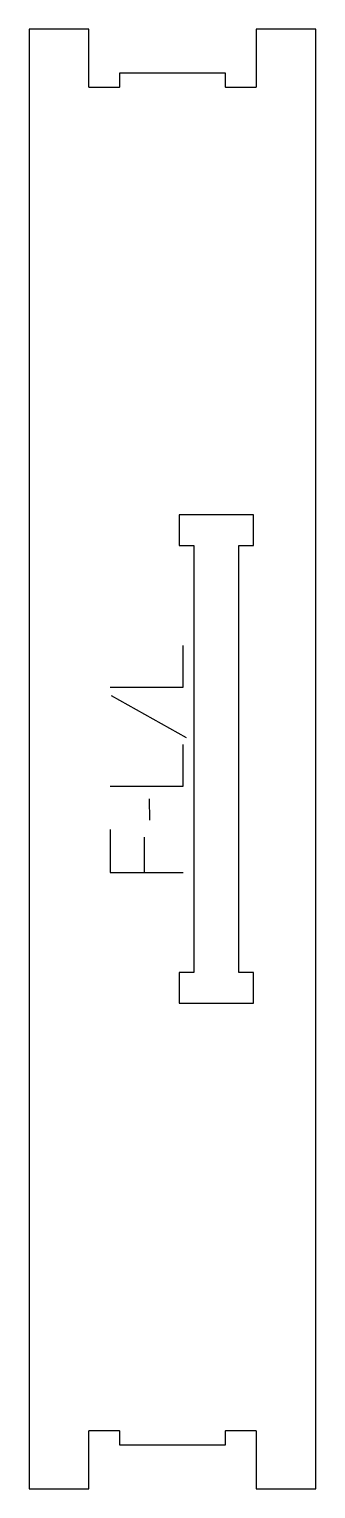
# Model space of a CAD drawing. Extents: x 0 to 118, y 0 to 600.
import ezdxf

# ---------------------------------------------------------------- set-up
doc = ezdxf.new("R2010")
doc.units = 0
for name, color, linetype in [('1_ANYTOOL_1MMDEEP_LABELS_S', 2, 'CONTINUOUS'), ('3_ANYTOOL_CUTTHROUGH_INSID', 4, 'CONTINUOUS'), ('4_ANYTOOL_CUTTHROUGH_OUTSI', 5, 'CONTINUOUS')]:
    doc.layers.add(name, color=color, linetype=linetype)

msp = doc.modelspace()

# ---------------------------------------------------------------- linework, layer by layer
at = {"layer": '1_ANYTOOL_1MMDEEP_LABELS_S'}
for p, q in [((33.6, 325.828571), (64.371429, 308.642857)), ((49.242857, 283.442857), (49.328571, 274.657143)), ((47.1, 267.628571), (47.1, 253.142857))]:
    msp.add_line(p, q, dxfattribs=at)
for points in [[(33.128571, 329.257143), (63.128571, 329.257143), (63.128571, 346.357143)], [(33.128571, 288.585714), (63.128571, 288.585714), (63.128571, 305.685714)], [(33.128571, 270.8), (33.128571, 253.142857), (63.128571, 253.142857)]]:
    msp.add_lwpolyline(points, dxfattribs=at)
at = {"layer": '3_ANYTOOL_CUTTHROUGH_INSID'}
msp.add_lwpolyline([(86, 387.5), (92, 387.5), (92, 400), (61.5, 400), (61.5, 387.5), (67.5, 387.5), (67.5, 212), (61.5, 212), (61.5, 199.5), (92, 199.5), (92, 212), (86, 212)], close=True, dxfattribs=at)
at = {"layer": '4_ANYTOOL_CUTTHROUGH_OUTSI'}
msp.add_lwpolyline([(80.5, 581.5), (37, 581.5), (37, 575.75, -0.414214), (36.75, 575.5), (24.75, 575.5, -0.414214), (24.5, 575.75), (24.5, 599.5), (0, 599.5), (0, 0), (24.5, 0), (24.5, 23.75, -0.414214), (24.75, 24), (36.75, 24, -0.414214), (37, 23.75), (37, 18), (80.5, 18), (80.5, 23.75, -0.414214), (80.75, 24), (92.75, 24, -0.414214), (93, 23.75), (93, 0), (117.5, 0), (117.5, 599.5), (93, 599.5), (93, 575.75, -0.414214), (92.75, 575.5), (80.75, 575.5, -0.414214), (80.5, 575.75)], format="xyb", close=True, dxfattribs=at)

doc.saveas('drawing.dxf')
